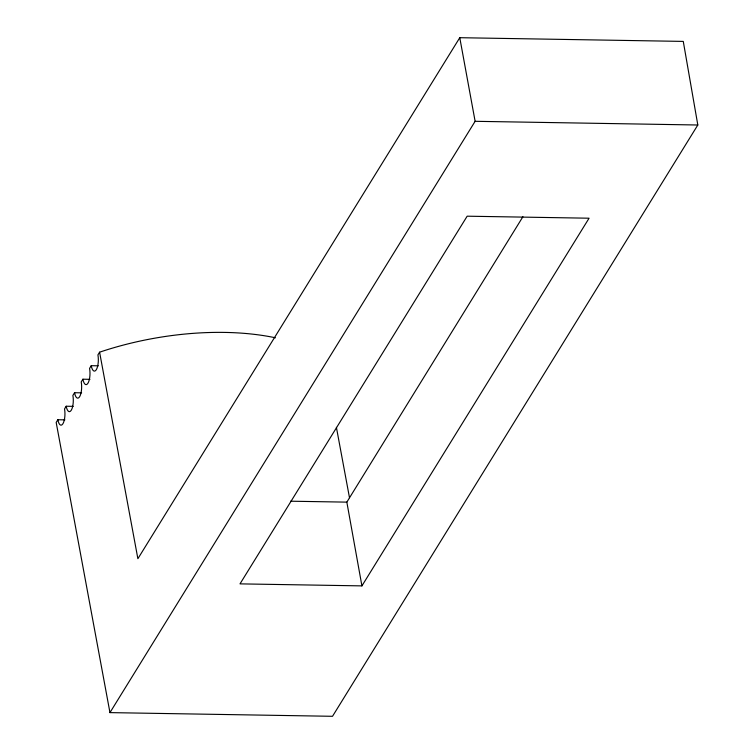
<?xml version="1.0" encoding="UTF-8"?>
<svg xmlns="http://www.w3.org/2000/svg" width="754" height="754" viewBox="0 0 754 754"><rect width="100%" height="100%" fill="white"/><g stroke="black" fill="none" stroke-linecap="round" stroke-linejoin="round"><path stroke-width="1.13" d="M361.92 585.886L589.072 218.208L467.16 216.191L240.008 583.869L361.92 585.886L346.84 502.136L522.918 216.718M64.91 419.865L57.851 419.742L56.182 422.447L109.961 712.615L332.514 716.3L697.818 125.004L683.275 41.404L459.77 37.7L137.878 558.714L99.594 352.184A185.541 87.681 -10.5 0 1 275.417 337.783M73.261 406.349L66.201 406.236L64.533 408.932A10.839 3.761 -89 0 1 62.931 423.729A10.839 3.761 -89 0 1 57.851 419.742M81.611 392.834L74.552 392.721L72.884 395.426A10.839 3.761 -89 0 1 71.281 410.214A10.839 3.761 -89 0 1 66.201 406.236M89.962 379.328L82.902 379.205L81.225 381.91A10.839 3.761 -89 0 1 79.632 396.708A10.839 3.761 -89 0 1 74.552 392.721M98.303 365.813L91.243 365.699L89.575 368.395A10.839 3.761 -89 0 1 87.973 383.192A10.839 3.761 -89 0 1 82.902 379.205M99.594 352.184L97.926 354.889A10.839 3.761 -89 0 1 96.324 369.677A10.839 3.761 -89 0 1 91.243 365.699M109.961 712.615L475.124 121.309L459.77 37.7M475.124 121.309L697.818 125.004M290.573 501.203L346.84 502.136M336.407 427.367L349.488 497.687"/></g></svg>
